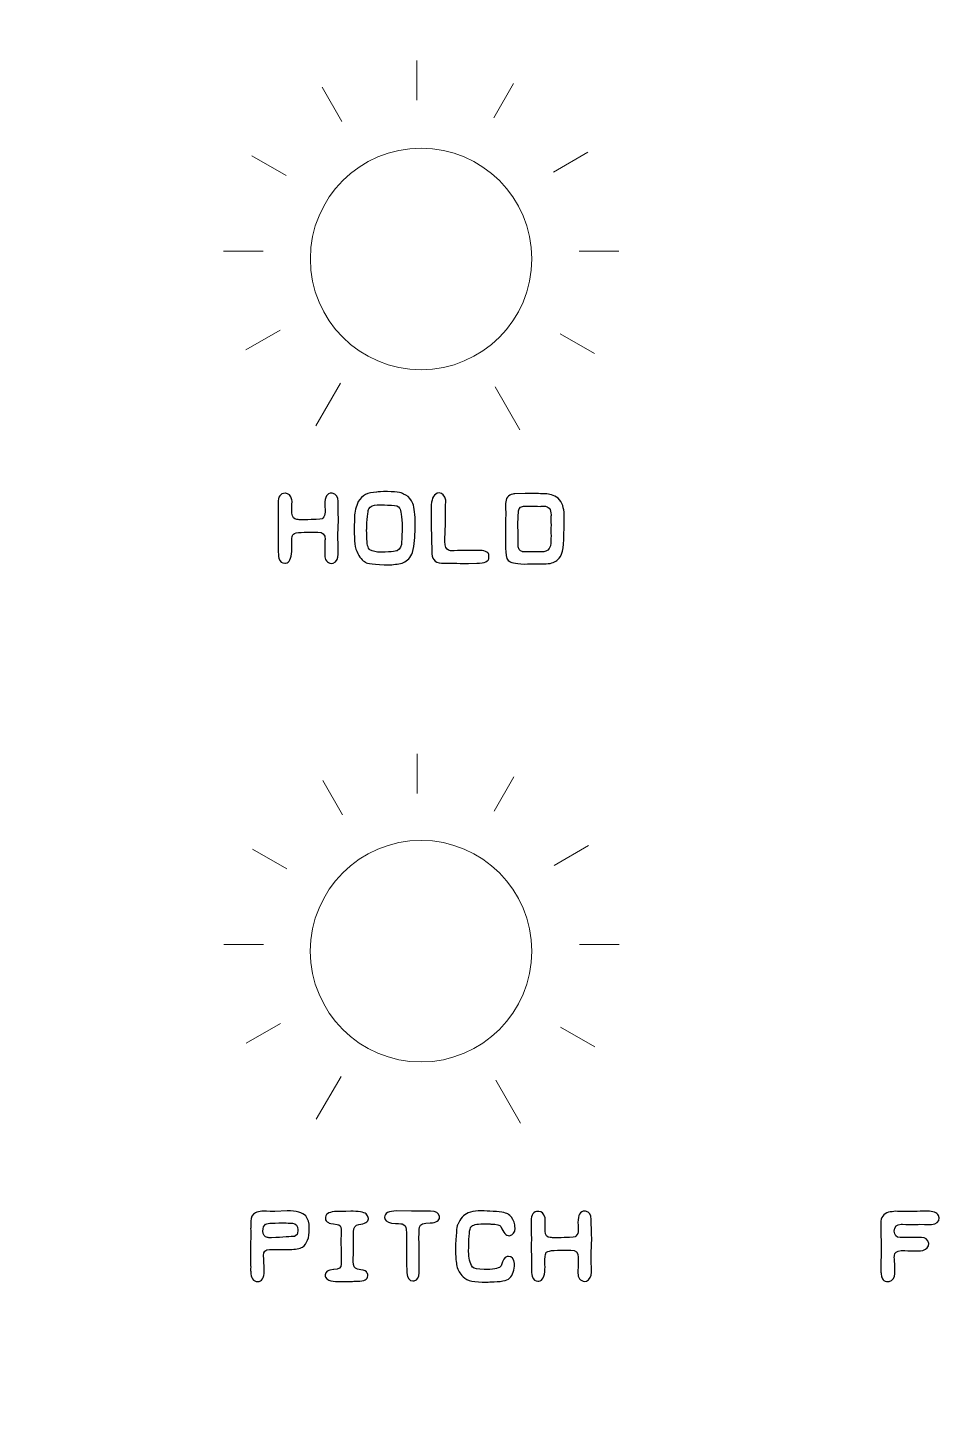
# Model space of a CAD drawing. Header units: centimetres. Extents: x -13.1 to 12.9, y -13 to 13.
# Drawn here: x -8.42 to -3.78, y -1.19 to 5.86 of the extents above; entities that cross this region are included whole.
import ezdxf

# ---------------------------------------------------------------- set-up
doc = ezdxf.new("R2010")
doc.units = ezdxf.units.CM
doc.header["$MEASUREMENT"] = 0
doc.layers.add('Layer 1', color=7, linetype='Continuous')

msp = doc.modelspace()

# ---------------------------------------------------------------- linework, layer by layer
at = {"layer": 'Layer 1', "color": 250, "lineweight": 9}
msp.add_open_spline([(-12.85, 12.98), (-12.85, 12.98), (12.75, 12.98), (12.75, 12.98), (12.75, 12.98), (12.86, 12.98), (12.95, 12.88999), (12.95, 12.78), (12.95, 12.78), (12.95, 12.78), (12.95, -12.82), (12.95, -12.82), (12.95, -12.82), (12.95, -12.93001), (12.86, -13.02), (12.75, -13.02), (12.75, -13.02), (12.75, -13.02), (-12.85, -13.02), (-12.85, -13.02), (-12.85, -13.02), (-12.96, -13.02), (-13.05, -12.93001), (-13.05, -12.82), (-13.05, -12.82), (-13.05, -12.82), (-13.05, 12.78), (-13.05, 12.78), (-13.05, 12.78), (-13.05, 12.88999), (-12.96, 12.98), (-12.85, 12.98)], degree=3, knots=[0, 0, 0, 0, 0.1111111, 0.1111111, 0.1111111, 0.1111111, 0.2222222, 0.2222222, 0.2222222, 0.2222222, 0.3333333, 0.3333333, 0.3333333, 0.3333333, 0.4444444, 0.4444444, 0.4444444, 0.4444444, 0.5555556, 0.5555556, 0.5555556, 0.5555556, 0.6666667, 0.6666667, 0.6666667, 0.6666667, 0.7777778, 0.7777778, 0.7777778, 0.7777778, 1, 1, 1, 1], dxfattribs=at)
at = {"layer": 'Layer 1', "color": 114, "lineweight": 20}
for points in [[(-6.45, 5.49956), (-6.45, 5.49956), (-6.45, 5.69966), (-6.45, 5.69966)], [(-6.06117, 5.41053), (-6.06117, 5.41053), (-5.96107, 5.58392), (-5.96107, 5.58392)], [(-6.82842, 5.39253), (-6.82842, 5.39253), (-6.92843, 5.56574), (-6.92843, 5.56574)], [(-5.75818, 5.13649), (-5.75818, 5.13649), (-5.58477, 5.23661), (-5.58477, 5.23661)], [(-7.28363, 5.21837), (-7.28363, 5.21837), (-7.11034, 5.11832), (-7.11034, 5.11832)], [(-7.42786, 4.73706), (-7.42786, 4.73706), (-7.22764, 4.73706), (-7.22764, 4.73706)], [(-5.62913, 4.73708), (-5.62913, 4.73708), (-5.42892, 4.73708), (-5.42892, 4.73708)], [(-7.31522, 4.23752), (-7.31522, 4.23752), (-7.14181, 4.33764), (-7.14181, 4.33764)], [(-5.72496, 4.31849), (-5.72496, 4.31849), (-5.55168, 4.21844), (-5.55168, 4.21844)], [(-6.96052, 3.8528), (-6.96052, 3.8528), (-6.83538, 4.06954), (-6.83538, 4.06954)], [(-5.92841, 3.83369), (-5.92841, 3.83369), (-6.05341, 4.05019), (-6.05341, 4.05019)], [(-6.44767, 1.99406), (-6.44767, 1.99406), (-6.44767, 2.19416), (-6.44767, 2.19416)], [(-6.82609, 1.88703), (-6.82609, 1.88703), (-6.9261, 2.06024), (-6.9261, 2.06024)], [(-6.05884, 1.90503), (-6.05884, 1.90503), (-5.95874, 2.07842), (-5.95874, 2.07842)], [(-7.2813, 1.71287), (-7.2813, 1.71287), (-7.10801, 1.61282), (-7.10801, 1.61282)], [(-5.75585, 1.63099), (-5.75585, 1.63099), (-5.58244, 1.73111), (-5.58244, 1.73111)], [(-7.42553, 1.23156), (-7.42553, 1.23156), (-7.22531, 1.23156), (-7.22531, 1.23156)], [(-5.6268, 1.23158), (-5.6268, 1.23158), (-5.42659, 1.23158), (-5.42659, 1.23158)], [(-7.31289, 0.73202), (-7.31289, 0.73202), (-7.13948, 0.83214), (-7.13948, 0.83214)], [(-5.72263, 0.81299), (-5.72263, 0.81299), (-5.54935, 0.71294), (-5.54935, 0.71294)], [(-6.95819, 0.3473), (-6.95819, 0.3473), (-6.83305, 0.56404), (-6.83305, 0.56404)], [(-5.92608, 0.32819), (-5.92608, 0.32819), (-6.05108, 0.54469), (-6.05108, 0.54469)]]:
    msp.add_open_spline(points, degree=3, dxfattribs=at)
at = {"layer": 'Layer 1', "color": 242, "lineweight": 9}
for points in [[(-6.98839, 4.69707), (-6.98839, 5.00635), (-6.73766, 5.25707), (-6.42839, 5.25707), (-6.42839, 5.25707), (-6.11911, 5.25707), (-5.8684, 5.00635), (-5.8684, 4.69707), (-5.8684, 4.69707), (-5.86839, 4.38779), (-6.11911, 4.13707), (-6.42838, 4.13707), (-6.42838, 4.13707), (-6.73766, 4.13707), (-6.98837, 4.38779), (-6.98837, 4.69707)], [(-6.98854, 1.19726), (-6.98854, 1.50654), (-6.73781, 1.75726), (-6.42854, 1.75726), (-6.42854, 1.75726), (-6.11926, 1.75726), (-5.86855, 1.50654), (-5.86855, 1.19726), (-5.86855, 1.19726), (-5.86854, 0.88798), (-6.11926, 0.63726), (-6.42853, 0.63726), (-6.42853, 0.63726), (-6.73781, 0.63726), (-6.98852, 0.88798), (-6.98852, 1.19726)]]:
    msp.add_open_spline(points, degree=3, knots=[0, 0, 0, 0, 0.2, 0.2, 0.2, 0.2, 0.4, 0.4, 0.4, 0.4, 0.6, 0.6, 0.6, 0.6, 1, 1, 1, 1], dxfattribs=at)
at = {"layer": 'Layer 1', "color": 177}
for points, knots in [([(-6.88046, 3.51315), (-6.88046, 3.51315), (-6.87745, 3.51315), (-6.87745, 3.51315), (-6.87745, 3.51315), (-6.85779, 3.50948), (-6.848, 3.49547), (-6.848, 3.47129), (-6.848, 3.47129), (-6.848, 3.47129), (-6.848, 3.452), (-6.848, 3.452), (-6.848, 3.452), (-6.848, 3.43855), (-6.84735, 3.41391), (-6.84603, 3.37806), (-6.84603, 3.37806), (-6.84603, 3.37806), (-6.84932, 3.30008), (-6.84932, 3.30008), (-6.84932, 3.30008), (-6.84791, 3.24298), (-6.84716, 3.21137), (-6.84716, 3.20525), (-6.84716, 3.20525), (-6.84716, 3.18305), (-6.85562, 3.16744), (-6.87246, 3.15841), (-6.87246, 3.15841), (-6.87246, 3.15841), (-6.88159, 3.15737), (-6.88159, 3.15737), (-6.88159, 3.15737), (-6.90435, 3.16123), (-6.91574, 3.17553), (-6.91574, 3.20036), (-6.91574, 3.20036), (-6.91498, 3.22059), (-6.9147, 3.23818), (-6.9147, 3.25323), (-6.9147, 3.25323), (-6.9147, 3.25323), (-6.9147, 3.2728), (-6.9147, 3.2728), (-6.9147, 3.2728), (-6.9147, 3.2728), (-6.91357, 3.27919), (-6.91357, 3.27919), (-6.91357, 3.27919), (-6.91357, 3.30356), (-6.92599, 3.31579), (-6.95073, 3.31579), (-6.95073, 3.31579), (-6.95073, 3.31579), (-7.00144, 3.31579), (-7.00144, 3.31579), (-7.00144, 3.31579), (-7.05289, 3.31579), (-7.07867, 3.31005), (-7.07867, 3.29848), (-7.07867, 3.29848), (-7.08083, 3.295), (-7.08224, 3.27863), (-7.08281, 3.24937), (-7.08281, 3.24937), (-7.08224, 3.24514), (-7.08196, 3.2394), (-7.08196, 3.23206), (-7.08196, 3.23206), (-7.08196, 3.19293), (-7.09005, 3.16904), (-7.10623, 3.16038), (-7.10623, 3.16038), (-7.11188, 3.15907), (-7.11564, 3.15841), (-7.11752, 3.15841), (-7.11752, 3.15841), (-7.13201, 3.15841), (-7.14207, 3.16697), (-7.14781, 3.18409), (-7.14781, 3.18409), (-7.14988, 3.19359), (-7.15082, 3.20921), (-7.15082, 3.23094), (-7.15082, 3.23094), (-7.15082, 3.23094), (-7.15082, 3.2442), (-7.15082, 3.2442), (-7.15082, 3.2442), (-7.15082, 3.27816), (-7.1512, 3.31221), (-7.15195, 3.34636), (-7.15195, 3.34636), (-7.1512, 3.36094), (-7.15082, 3.3695), (-7.15082, 3.37204), (-7.15082, 3.37204), (-7.15157, 3.39613), (-7.15195, 3.42237), (-7.15195, 3.45088), (-7.15195, 3.45088), (-7.15195, 3.45088), (-7.15195, 3.46188), (-7.15195, 3.46188), (-7.15195, 3.46188), (-7.15195, 3.49528), (-7.1401, 3.51202), (-7.11639, 3.51202), (-7.11639, 3.51202), (-7.11639, 3.51202), (-7.11338, 3.51202), (-7.11338, 3.51202), (-7.11338, 3.51202), (-7.09871, 3.51202), (-7.08817, 3.50111), (-7.08196, 3.47929), (-7.08196, 3.47929), (-7.08196, 3.47929), (-7.08083, 3.47204), (-7.08083, 3.47204), (-7.08083, 3.47204), (-7.08158, 3.44674), (-7.08196, 3.4267), (-7.08196, 3.41202), (-7.08196, 3.41202), (-7.0797, 3.39086), (-7.07124, 3.38032), (-7.05628, 3.38032), (-7.05628, 3.38032), (-7.05506, 3.37957), (-7.05402, 3.37919), (-7.05327, 3.37919), (-7.05327, 3.37919), (-7.04922, 3.37919), (-7.04113, 3.37863), (-7.029, 3.37759), (-7.029, 3.37759), (-7.02279, 3.37759), (-7.00793, 3.37806), (-6.98441, 3.37919), (-6.98441, 3.37919), (-6.94527, 3.37976), (-6.92571, 3.38211), (-6.92571, 3.38634), (-6.92571, 3.38634), (-6.91762, 3.39424), (-6.91357, 3.4045), (-6.91357, 3.41692), (-6.91357, 3.41692), (-6.91357, 3.42482), (-6.91432, 3.43752), (-6.91574, 3.45501), (-6.91574, 3.45501), (-6.91574, 3.49377), (-6.90398, 3.51315), (-6.88046, 3.51315)], [0, 0, 0, 0, 0.025, 0.025, 0.025, 0.025, 0.05, 0.05, 0.05, 0.05, 0.075, 0.075, 0.075, 0.075, 0.1, 0.1, 0.1, 0.1, 0.125, 0.125, 0.125, 0.125, 0.15, 0.15, 0.15, 0.15, 0.175, 0.175, 0.175, 0.175, 0.2, 0.2, 0.2, 0.2, 0.225, 0.225, 0.225, 0.225, 0.25, 0.25, 0.25, 0.25, 0.275, 0.275, 0.275, 0.275, 0.3, 0.3, 0.3, 0.3, 0.325, 0.325, 0.325, 0.325, 0.35, 0.35, 0.35, 0.35, 0.375, 0.375, 0.375, 0.375, 0.4, 0.4, 0.4, 0.4, 0.425, 0.425, 0.425, 0.425, 0.45, 0.45, 0.45, 0.45, 0.475, 0.475, 0.475, 0.475, 0.5, 0.5, 0.5, 0.5, 0.525, 0.525, 0.525, 0.525, 0.55, 0.55, 0.55, 0.55, 0.575, 0.575, 0.575, 0.575, 0.6, 0.6, 0.6, 0.6, 0.625, 0.625, 0.625, 0.625, 0.65, 0.65, 0.65, 0.65, 0.675, 0.675, 0.675, 0.675, 0.7, 0.7, 0.7, 0.7, 0.725, 0.725, 0.725, 0.725, 0.75, 0.75, 0.75, 0.75, 0.775, 0.775, 0.775, 0.775, 0.8, 0.8, 0.8, 0.8, 0.825, 0.825, 0.825, 0.825, 0.85, 0.85, 0.85, 0.85, 0.875, 0.875, 0.875, 0.875, 0.9, 0.9, 0.9, 0.9, 0.925, 0.925, 0.925, 0.925, 0.95, 0.95, 0.95, 0.95, 1, 1, 1, 1]), ([(-6.61763, 3.52086), (-6.56081, 3.52086), (-6.52722, 3.51673), (-6.51669, 3.50845), (-6.51669, 3.50845), (-6.50004, 3.50243), (-6.48658, 3.49104), (-6.47652, 3.4743), (-6.47652, 3.4743), (-6.46692, 3.45868), (-6.46109, 3.43074), (-6.45883, 3.39048), (-6.45883, 3.39048), (-6.45883, 3.39048), (-6.45883, 3.33479), (-6.45883, 3.33479), (-6.45883, 3.33479), (-6.45883, 3.29368), (-6.46297, 3.25295), (-6.47125, 3.21278), (-6.47125, 3.21278), (-6.48207, 3.18795), (-6.4975, 3.17082), (-6.51753, 3.16151), (-6.51753, 3.16151), (-6.53559, 3.15596), (-6.55892, 3.1522), (-6.58752, 3.15022), (-6.58752, 3.15022), (-6.66513, 3.1522), (-6.70558, 3.15671), (-6.70906, 3.16367), (-6.70906, 3.16367), (-6.72506, 3.17026), (-6.73992, 3.1887), (-6.75346, 3.2188), (-6.75346, 3.2188), (-6.7608, 3.23366), (-6.76475, 3.25116), (-6.76532, 3.2712), (-6.76532, 3.2712), (-6.76532, 3.2712), (-6.76729, 3.32708), (-6.76729, 3.32708), (-6.76729, 3.32708), (-6.76729, 3.32708), (-6.7656, 3.3933), (-6.7656, 3.3933), (-6.7656, 3.3933), (-6.76447, 3.4188), (-6.75798, 3.44448), (-6.74603, 3.47044), (-6.74603, 3.47044), (-6.7275, 3.50186), (-6.69693, 3.51757), (-6.6545, 3.51757), (-6.6545, 3.51757), (-6.6545, 3.5188), (-6.64218, 3.51992), (-6.61763, 3.52086)], [0, 0, 0, 0, 0.0625, 0.0625, 0.0625, 0.0625, 0.125, 0.125, 0.125, 0.125, 0.1875, 0.1875, 0.1875, 0.1875, 0.25, 0.25, 0.25, 0.25, 0.3125, 0.3125, 0.3125, 0.3125, 0.375, 0.375, 0.375, 0.375, 0.4375, 0.4375, 0.4375, 0.4375, 0.5, 0.5, 0.5, 0.5, 0.5625, 0.5625, 0.5625, 0.5625, 0.625, 0.625, 0.625, 0.625, 0.6875, 0.6875, 0.6875, 0.6875, 0.75, 0.75, 0.75, 0.75, 0.8125, 0.8125, 0.8125, 0.8125, 0.875, 0.875, 0.875, 0.875, 1, 1, 1, 1]), ([(-6.33673, 3.51428), (-6.32036, 3.51428), (-6.30944, 3.50177), (-6.30399, 3.47675), (-6.30399, 3.47675), (-6.30399, 3.47675), (-6.30399, 3.46687), (-6.30399, 3.46687), (-6.30399, 3.46687), (-6.30465, 3.4299), (-6.30502, 3.39876), (-6.30502, 3.37345), (-6.30502, 3.37345), (-6.30502, 3.37345), (-6.30502, 3.35906), (-6.30502, 3.35906), (-6.30502, 3.35906), (-6.30502, 3.35906), (-6.30756, 3.27694), (-6.30756, 3.27694), (-6.30756, 3.27694), (-6.30756, 3.27694), (-6.30756, 3.26894), (-6.30756, 3.26894), (-6.30756, 3.26894), (-6.30643, 3.24326), (-6.3007, 3.22868), (-6.29044, 3.2251), (-6.29044, 3.2251), (-6.28715, 3.22313), (-6.28329, 3.22191), (-6.27887, 3.22153), (-6.27887, 3.22153), (-6.25319, 3.22228), (-6.23287, 3.22266), (-6.21801, 3.22266), (-6.21801, 3.22266), (-6.21801, 3.22266), (-6.17059, 3.22266), (-6.17059, 3.22266), (-6.17059, 3.22266), (-6.16119, 3.22322), (-6.15253, 3.2235), (-6.14463, 3.2235), (-6.14463, 3.2235), (-6.10757, 3.2235), (-6.08791, 3.21635), (-6.08565, 3.20196), (-6.08565, 3.20196), (-6.08565, 3.20196), (-6.08537, 3.18653), (-6.08537, 3.18653), (-6.08537, 3.18653), (-6.08537, 3.16838), (-6.10587, 3.15925), (-6.14689, 3.15925), (-6.14689, 3.15925), (-6.14689, 3.15925), (-6.18847, 3.15737), (-6.18847, 3.15737), (-6.18847, 3.15737), (-6.22215, 3.15812), (-6.26758, 3.1585), (-6.32487, 3.15869), (-6.32487, 3.15869), (-6.34312, 3.16001), (-6.3561, 3.16612), (-6.36401, 3.17694), (-6.36401, 3.17694), (-6.37106, 3.18503), (-6.37454, 3.19933), (-6.37454, 3.21993), (-6.37454, 3.21993), (-6.37454, 3.21993), (-6.37586, 3.28249), (-6.37586, 3.28249), (-6.37586, 3.28249), (-6.37586, 3.29791), (-6.37614, 3.31099), (-6.37671, 3.32162), (-6.37671, 3.32162), (-6.37708, 3.38719), (-6.37727, 3.42501), (-6.37727, 3.43517), (-6.37727, 3.43517), (-6.37727, 3.43517), (-6.37727, 3.44015), (-6.37727, 3.44015), (-6.37727, 3.44015), (-6.37727, 3.47994), (-6.36739, 3.50403), (-6.34754, 3.5123), (-6.34754, 3.5123), (-6.34736, 3.5123), (-6.34378, 3.51296), (-6.33673, 3.51428)], [0, 0, 0, 0, 0.04, 0.04, 0.04, 0.04, 0.08, 0.08, 0.08, 0.08, 0.12, 0.12, 0.12, 0.12, 0.16, 0.16, 0.16, 0.16, 0.2, 0.2, 0.2, 0.2, 0.24, 0.24, 0.24, 0.24, 0.28, 0.28, 0.28, 0.28, 0.32, 0.32, 0.32, 0.32, 0.36, 0.36, 0.36, 0.36, 0.4, 0.4, 0.4, 0.4, 0.44, 0.44, 0.44, 0.44, 0.48, 0.48, 0.48, 0.48, 0.52, 0.52, 0.52, 0.52, 0.56, 0.56, 0.56, 0.56, 0.6, 0.6, 0.6, 0.6, 0.64, 0.64, 0.64, 0.64, 0.68, 0.68, 0.68, 0.68, 0.72, 0.72, 0.72, 0.72, 0.76, 0.76, 0.76, 0.76, 0.8, 0.8, 0.8, 0.8, 0.84, 0.84, 0.84, 0.84, 0.88, 0.88, 0.88, 0.88, 0.92, 0.92, 0.92, 0.92, 1, 1, 1, 1]), ([(-5.80127, 3.50929), (-5.77945, 3.50929), (-5.75725, 3.50224), (-5.73486, 3.48803), (-5.73486, 3.48803), (-5.71482, 3.46527), (-5.70485, 3.43714), (-5.70485, 3.40375), (-5.70485, 3.40375), (-5.70485, 3.40375), (-5.70485, 3.40262), (-5.70485, 3.40262), (-5.70485, 3.40262), (-5.70485, 3.39312), (-5.70504, 3.3727), (-5.70541, 3.34147), (-5.70541, 3.34147), (-5.70541, 3.33376), (-5.7056, 3.32068), (-5.70598, 3.30234), (-5.70598, 3.30234), (-5.70598, 3.23357), (-5.71633, 3.19171), (-5.73712, 3.17666), (-5.73712, 3.17666), (-5.74793, 3.16471), (-5.76741, 3.15765), (-5.79553, 3.1554), (-5.79553, 3.1554), (-5.79553, 3.1554), (-5.81952, 3.1554), (-5.81952, 3.1554), (-5.81952, 3.1554), (-5.83194, 3.1554), (-5.8611, 3.15511), (-5.90682, 3.15455), (-5.90682, 3.15455), (-5.95499, 3.15812), (-5.97907, 3.16217), (-5.97907, 3.16669), (-5.97907, 3.16669), (-5.99318, 3.17186), (-6.00023, 3.18823), (-6.00023, 3.21579), (-6.00023, 3.21579), (-6.00155, 3.23874), (-6.00221, 3.25784), (-6.00221, 3.27308), (-6.00221, 3.27308), (-6.00221, 3.27308), (-6.00221, 3.28221), (-6.00221, 3.28221), (-6.00221, 3.28221), (-6.00221, 3.3013), (-6.00183, 3.32143), (-6.00108, 3.3426), (-6.00108, 3.3426), (-6.00183, 3.35031), (-6.00221, 3.35765), (-6.00221, 3.36461), (-6.00221, 3.36461), (-6.00221, 3.3664), (-6.00155, 3.37844), (-6.00023, 3.40074), (-6.00023, 3.40074), (-6.0008, 3.42275), (-6.00108, 3.4425), (-6.00108, 3.46), (-6.00108, 3.46), (-6.00108, 3.48662), (-5.98866, 3.50271), (-5.96392, 3.50817), (-5.96392, 3.50817), (-5.96148, 3.50892), (-5.95856, 3.50929), (-5.95508, 3.50929), (-5.95508, 3.50929), (-5.95508, 3.50929), (-5.90165, 3.51089), (-5.90165, 3.51089), (-5.90165, 3.51089), (-5.89572, 3.51127), (-5.8881, 3.51146), (-5.87869, 3.51146), (-5.87869, 3.51146), (-5.85979, 3.51146), (-5.83401, 3.5108), (-5.80127, 3.50929)], [0, 0, 0, 0, 0.0434783, 0.0434783, 0.0434783, 0.0434783, 0.0869565, 0.0869565, 0.0869565, 0.0869565, 0.1304348, 0.1304348, 0.1304348, 0.1304348, 0.173913, 0.173913, 0.173913, 0.173913, 0.2173913, 0.2173913, 0.2173913, 0.2173913, 0.2608696, 0.2608696, 0.2608696, 0.2608696, 0.3043478, 0.3043478, 0.3043478, 0.3043478, 0.3478261, 0.3478261, 0.3478261, 0.3478261, 0.3913043, 0.3913043, 0.3913043, 0.3913043, 0.4347826, 0.4347826, 0.4347826, 0.4347826, 0.4782609, 0.4782609, 0.4782609, 0.4782609, 0.5217391, 0.5217391, 0.5217391, 0.5217391, 0.5652174, 0.5652174, 0.5652174, 0.5652174, 0.6086957, 0.6086957, 0.6086957, 0.6086957, 0.6521739, 0.6521739, 0.6521739, 0.6521739, 0.6956522, 0.6956522, 0.6956522, 0.6956522, 0.7391304, 0.7391304, 0.7391304, 0.7391304, 0.7826087, 0.7826087, 0.7826087, 0.7826087, 0.826087, 0.826087, 0.826087, 0.826087, 0.8695652, 0.8695652, 0.8695652, 0.8695652, 0.9130435, 0.9130435, 0.9130435, 0.9130435, 1, 1, 1, 1]), ([(-6.70276, 3.29265), (-6.70276, 3.25615), (-6.69749, 3.23423), (-6.68705, 3.22708), (-6.68705, 3.22708), (-6.67219, 3.21824), (-6.6545, 3.21381), (-6.63418, 3.21381), (-6.63418, 3.21381), (-6.63418, 3.21381), (-6.62807, 3.21381), (-6.62807, 3.21381), (-6.62807, 3.21381), (-6.57482, 3.21664), (-6.54811, 3.21965), (-6.54811, 3.22294), (-6.54811, 3.22294), (-6.534, 3.22915), (-6.52694, 3.24495), (-6.52694, 3.27035), (-6.52694, 3.27035), (-6.52544, 3.28813), (-6.5244, 3.31795), (-6.52393, 3.35963), (-6.52393, 3.35963), (-6.52816, 3.4109), (-6.53258, 3.43658), (-6.53738, 3.43658), (-6.53738, 3.43658), (-6.54274, 3.44683), (-6.55648, 3.452), (-6.57877, 3.452), (-6.57877, 3.452), (-6.60558, 3.45342), (-6.62506, 3.45417), (-6.63719, 3.45417), (-6.63719, 3.45417), (-6.63719, 3.45417), (-6.65008, 3.45417), (-6.65008, 3.45417), (-6.65008, 3.45417), (-6.67068, 3.45417), (-6.6847, 3.4473), (-6.69204, 3.43347), (-6.69204, 3.43347), (-6.69646, 3.42999), (-6.70022, 3.39979), (-6.70332, 3.34279), (-6.70332, 3.34279), (-6.70351, 3.33583), (-6.70361, 3.32886), (-6.70361, 3.3219), (-6.70361, 3.3219), (-6.70361, 3.31212), (-6.70332, 3.30243), (-6.70276, 3.29265)], [0, 0, 0, 0, 0.0666667, 0.0666667, 0.0666667, 0.0666667, 0.1333333, 0.1333333, 0.1333333, 0.1333333, 0.2, 0.2, 0.2, 0.2, 0.2666667, 0.2666667, 0.2666667, 0.2666667, 0.3333333, 0.3333333, 0.3333333, 0.3333333, 0.4, 0.4, 0.4, 0.4, 0.4666667, 0.4666667, 0.4666667, 0.4666667, 0.5333333, 0.5333333, 0.5333333, 0.5333333, 0.6, 0.6, 0.6, 0.6, 0.6666667, 0.6666667, 0.6666667, 0.6666667, 0.7333333, 0.7333333, 0.7333333, 0.7333333, 0.8, 0.8, 0.8, 0.8, 0.8666667, 0.8666667, 0.8666667, 0.8666667, 1, 1, 1, 1]), ([(-5.93881, 3.35746), (-5.93824, 3.33376), (-5.93796, 3.31193), (-5.93796, 3.29208), (-5.93796, 3.29208), (-5.93796, 3.29208), (-5.93796, 3.26019), (-5.93796, 3.26019), (-5.93796, 3.26019), (-5.93796, 3.23206), (-5.9309, 3.21795), (-5.91679, 3.21795), (-5.91679, 3.21795), (-5.91679, 3.21654), (-5.91115, 3.21579), (-5.89995, 3.21579), (-5.89995, 3.21579), (-5.8897, 3.21579), (-5.88058, 3.21617), (-5.87267, 3.21692), (-5.87267, 3.21692), (-5.86223, 3.21617), (-5.85602, 3.21579), (-5.85424, 3.21579), (-5.85424, 3.21579), (-5.83345, 3.21654), (-5.81821, 3.21692), (-5.80842, 3.21692), (-5.80842, 3.21692), (-5.79243, 3.21692), (-5.78105, 3.22689), (-5.77427, 3.24693), (-5.77427, 3.24693), (-5.7723, 3.26602), (-5.77126, 3.28211), (-5.77126, 3.29519), (-5.77126, 3.29519), (-5.77126, 3.30252), (-5.77164, 3.31184), (-5.77239, 3.32322), (-5.77239, 3.32322), (-5.77164, 3.33743), (-5.77126, 3.34711), (-5.77126, 3.35248), (-5.77126, 3.35248), (-5.77202, 3.37007), (-5.77239, 3.38051), (-5.77239, 3.38361), (-5.77239, 3.38361), (-5.77164, 3.39265), (-5.77126, 3.39932), (-5.77126, 3.40375), (-5.77126, 3.40375), (-5.77126, 3.43253), (-5.78331, 3.44702), (-5.80739, 3.44702), (-5.80739, 3.44702), (-5.81162, 3.44702), (-5.81811, 3.44664), (-5.82695, 3.44589), (-5.82695, 3.44589), (-5.84379, 3.44721), (-5.86101, 3.44787), (-5.87851, 3.44787), (-5.87851, 3.44787), (-5.87851, 3.44787), (-5.89196, 3.44787), (-5.89196, 3.44787), (-5.89196, 3.44787), (-5.92121, 3.44787), (-5.9358, 3.43987), (-5.9358, 3.42388), (-5.9358, 3.42388), (-5.9358, 3.42388), (-5.93881, 3.35746), (-5.93881, 3.35746)], [0, 0, 0, 0, 0.05, 0.05, 0.05, 0.05, 0.1, 0.1, 0.1, 0.1, 0.15, 0.15, 0.15, 0.15, 0.2, 0.2, 0.2, 0.2, 0.25, 0.25, 0.25, 0.25, 0.3, 0.3, 0.3, 0.3, 0.35, 0.35, 0.35, 0.35, 0.4, 0.4, 0.4, 0.4, 0.45, 0.45, 0.45, 0.45, 0.5, 0.5, 0.5, 0.5, 0.55, 0.55, 0.55, 0.55, 0.6, 0.6, 0.6, 0.6, 0.65, 0.65, 0.65, 0.65, 0.7, 0.7, 0.7, 0.7, 0.75, 0.75, 0.75, 0.75, 0.8, 0.8, 0.8, 0.8, 0.85, 0.85, 0.85, 0.85, 0.9, 0.9, 0.9, 0.9, 1, 1, 1, 1]), ([(-7.10531, -0.11583), (-7.05865, -0.11583), (-7.02751, -0.1243), (-7.0119, -0.14123), (-7.0119, -0.14123), (-6.99976, -0.15835), (-6.99374, -0.17688), (-6.99374, -0.19692), (-6.99374, -0.19692), (-6.99374, -0.19692), (-6.99374, -0.20821), (-6.99374, -0.20821), (-6.99374, -0.20821), (-6.99374, -0.25242), (-7.00522, -0.28253), (-7.02817, -0.29833), (-7.02817, -0.29833), (-7.04228, -0.30642), (-7.06363, -0.31046), (-7.09214, -0.31046), (-7.09214, -0.31046), (-7.09835, -0.31046), (-7.10954, -0.31075), (-7.12572, -0.31122), (-7.12572, -0.31122), (-7.14247, -0.31141), (-7.15902, -0.3115), (-7.17539, -0.3115), (-7.17539, -0.3115), (-7.17539, -0.3115), (-7.19468, -0.3115), (-7.19468, -0.3115), (-7.19468, -0.3115), (-7.21556, -0.3115), (-7.2261, -0.32138), (-7.2261, -0.34104), (-7.2261, -0.34104), (-7.22327, -0.36822), (-7.22196, -0.38977), (-7.22196, -0.40576), (-7.22196, -0.40576), (-7.22196, -0.40576), (-7.22196, -0.41902), (-7.22196, -0.41902), (-7.22196, -0.41902), (-7.22196, -0.45486), (-7.23306, -0.47274), (-7.25526, -0.47274), (-7.25526, -0.47274), (-7.27699, -0.47274), (-7.28856, -0.45581), (-7.28997, -0.42175), (-7.28997, -0.42175), (-7.29035, -0.41846), (-7.29054, -0.41517), (-7.29054, -0.41187), (-7.29054, -0.41187), (-7.29054, -0.40802), (-7.29025, -0.40435), (-7.28969, -0.40087), (-7.28969, -0.40087), (-7.29082, -0.38977), (-7.29138, -0.37895), (-7.29138, -0.36832), (-7.29138, -0.36832), (-7.29138, -0.36277), (-7.29119, -0.34997), (-7.29082, -0.32975), (-7.29082, -0.32975), (-7.29082, -0.32806), (-7.29101, -0.3162), (-7.29138, -0.29419), (-7.29138, -0.29419), (-7.29025, -0.26108), (-7.28969, -0.24217), (-7.28969, -0.23737), (-7.28969, -0.23737), (-7.29007, -0.22345), (-7.29025, -0.21329), (-7.29025, -0.20708), (-7.29025, -0.20708), (-7.29025, -0.20285), (-7.29007, -0.18968), (-7.28969, -0.16738), (-7.28969, -0.16738), (-7.28969, -0.14772), (-7.2816, -0.13399), (-7.26551, -0.12608), (-7.26551, -0.12608), (-7.25629, -0.1211), (-7.24548, -0.11837), (-7.23296, -0.11781), (-7.23296, -0.11781), (-7.20004, -0.11799), (-7.17821, -0.11809), (-7.1674, -0.11809), (-7.1674, -0.11809), (-7.1674, -0.11809), (-7.10531, -0.11583), (-7.10531, -0.11583)], [0, 0, 0, 0, 0.0384615, 0.0384615, 0.0384615, 0.0384615, 0.0769231, 0.0769231, 0.0769231, 0.0769231, 0.1153846, 0.1153846, 0.1153846, 0.1153846, 0.1538462, 0.1538462, 0.1538462, 0.1538462, 0.1923077, 0.1923077, 0.1923077, 0.1923077, 0.2307692, 0.2307692, 0.2307692, 0.2307692, 0.2692308, 0.2692308, 0.2692308, 0.2692308, 0.3076923, 0.3076923, 0.3076923, 0.3076923, 0.3461538, 0.3461538, 0.3461538, 0.3461538, 0.3846154, 0.3846154, 0.3846154, 0.3846154, 0.4230769, 0.4230769, 0.4230769, 0.4230769, 0.4615385, 0.4615385, 0.4615385, 0.4615385, 0.5, 0.5, 0.5, 0.5, 0.5384615, 0.5384615, 0.5384615, 0.5384615, 0.5769231, 0.5769231, 0.5769231, 0.5769231, 0.6153846, 0.6153846, 0.6153846, 0.6153846, 0.6538462, 0.6538462, 0.6538462, 0.6538462, 0.6923077, 0.6923077, 0.6923077, 0.6923077, 0.7307692, 0.7307692, 0.7307692, 0.7307692, 0.7692308, 0.7692308, 0.7692308, 0.7692308, 0.8076923, 0.8076923, 0.8076923, 0.8076923, 0.8461538, 0.8461538, 0.8461538, 0.8461538, 0.8846154, 0.8846154, 0.8846154, 0.8846154, 0.9230769, 0.9230769, 0.9230769, 0.9230769, 1, 1, 1, 1]), ([(-6.78377, -0.11724), (-6.78377, -0.11724), (-6.77164, -0.11752), (-6.77164, -0.11752), (-6.77164, -0.11752), (-6.73363, -0.11828), (-6.71068, -0.1242), (-6.70296, -0.1354), (-6.70296, -0.1354), (-6.6977, -0.14151), (-6.69497, -0.14781), (-6.69497, -0.15449), (-6.69497, -0.15449), (-6.69497, -0.15449), (-6.69497, -0.15525), (-6.69497, -0.15525), (-6.69497, -0.15525), (-6.69534, -0.17199), (-6.71153, -0.18159), (-6.74351, -0.18394), (-6.74351, -0.18394), (-6.76082, -0.18704), (-6.76966, -0.19946), (-6.77023, -0.2211), (-6.77023, -0.2211), (-6.77023, -0.2211), (-6.77051, -0.24762), (-6.77051, -0.24762), (-6.77051, -0.24762), (-6.77051, -0.24762), (-6.77051, -0.26277), (-6.77051, -0.26277), (-6.77051, -0.26277), (-6.77051, -0.27876), (-6.77013, -0.29711), (-6.76938, -0.3179), (-6.76938, -0.3179), (-6.77088, -0.34706), (-6.77173, -0.36465), (-6.77192, -0.37048), (-6.77192, -0.37048), (-6.77192, -0.37048), (-6.77192, -0.37218), (-6.77192, -0.37218), (-6.77192, -0.37218), (-6.77192, -0.39362), (-6.76468, -0.40642), (-6.75009, -0.41046), (-6.75009, -0.41046), (-6.72573, -0.41357), (-6.71068, -0.4178), (-6.70522, -0.42316), (-6.70522, -0.42316), (-6.70024, -0.42994), (-6.69779, -0.43577), (-6.69779, -0.44047), (-6.69779, -0.44047), (-6.69779, -0.44047), (-6.69779, -0.44461), (-6.69779, -0.44461), (-6.69779, -0.44461), (-6.69798, -0.46248), (-6.71557, -0.47142), (-6.75066, -0.47142), (-6.75066, -0.47142), (-6.75066, -0.47142), (-6.75452, -0.47142), (-6.75452, -0.47142), (-6.75452, -0.47142), (-6.76223, -0.4718), (-6.7723, -0.47199), (-6.78462, -0.47199), (-6.78462, -0.47199), (-6.79892, -0.47227), (-6.81265, -0.47246), (-6.82592, -0.47246), (-6.82592, -0.47246), (-6.84247, -0.47246), (-6.85818, -0.47217), (-6.87305, -0.4717), (-6.87305, -0.4717), (-6.88979, -0.47133), (-6.90268, -0.46418), (-6.9119, -0.45044), (-6.9119, -0.45044), (-6.91321, -0.44772), (-6.91387, -0.44395), (-6.91387, -0.43915), (-6.91387, -0.43915), (-6.91387, -0.43915), (-6.91359, -0.43831), (-6.91359, -0.43831), (-6.91359, -0.43831), (-6.9134, -0.42307), (-6.8992, -0.41441), (-6.87107, -0.41244), (-6.87107, -0.41244), (-6.87107, -0.41244), (-6.86919, -0.41244), (-6.86919, -0.41244), (-6.86919, -0.41244), (-6.84492, -0.41244), (-6.8326, -0.40313), (-6.83222, -0.38459), (-6.83222, -0.38459), (-6.83222, -0.38459), (-6.83222, -0.37218), (-6.83222, -0.37218), (-6.83222, -0.37218), (-6.83222, -0.35449), (-6.83269, -0.32617), (-6.83363, -0.28704), (-6.83363, -0.28704), (-6.83363, -0.28704), (-6.83222, -0.20924), (-6.83222, -0.20924), (-6.83222, -0.20924), (-6.83354, -0.19278), (-6.84012, -0.18441), (-6.85207, -0.18422), (-6.85207, -0.18422), (-6.88189, -0.1813), (-6.89675, -0.17801), (-6.89675, -0.17453), (-6.89675, -0.17453), (-6.90719, -0.16983), (-6.91246, -0.16296), (-6.91246, -0.15421), (-6.91246, -0.15421), (-6.91246, -0.15421), (-6.91246, -0.14669), (-6.91246, -0.14669), (-6.91246, -0.14669), (-6.90785, -0.12834), (-6.88866, -0.11922), (-6.85489, -0.11922), (-6.85489, -0.11922), (-6.85489, -0.11922), (-6.85103, -0.11922), (-6.85103, -0.11922), (-6.85103, -0.11922), (-6.84398, -0.11922), (-6.82159, -0.11856), (-6.78377, -0.11724)], [0, 0, 0, 0, 0.027027, 0.027027, 0.027027, 0.027027, 0.0540541, 0.0540541, 0.0540541, 0.0540541, 0.0810811, 0.0810811, 0.0810811, 0.0810811, 0.1081081, 0.1081081, 0.1081081, 0.1081081, 0.1351351, 0.1351351, 0.1351351, 0.1351351, 0.1621622, 0.1621622, 0.1621622, 0.1621622, 0.1891892, 0.1891892, 0.1891892, 0.1891892, 0.2162162, 0.2162162, 0.2162162, 0.2162162, 0.2432432, 0.2432432, 0.2432432, 0.2432432, 0.2702703, 0.2702703, 0.2702703, 0.2702703, 0.2972973, 0.2972973, 0.2972973, 0.2972973, 0.3243243, 0.3243243, 0.3243243, 0.3243243, 0.3513514, 0.3513514, 0.3513514, 0.3513514, 0.3783784, 0.3783784, 0.3783784, 0.3783784, 0.4054054, 0.4054054, 0.4054054, 0.4054054, 0.4324324, 0.4324324, 0.4324324, 0.4324324, 0.4594595, 0.4594595, 0.4594595, 0.4594595, 0.4864865, 0.4864865, 0.4864865, 0.4864865, 0.5135135, 0.5135135, 0.5135135, 0.5135135, 0.5405405, 0.5405405, 0.5405405, 0.5405405, 0.5675676, 0.5675676, 0.5675676, 0.5675676, 0.5945946, 0.5945946, 0.5945946, 0.5945946, 0.6216216, 0.6216216, 0.6216216, 0.6216216, 0.6486486, 0.6486486, 0.6486486, 0.6486486, 0.6756757, 0.6756757, 0.6756757, 0.6756757, 0.7027027, 0.7027027, 0.7027027, 0.7027027, 0.7297297, 0.7297297, 0.7297297, 0.7297297, 0.7567568, 0.7567568, 0.7567568, 0.7567568, 0.7837838, 0.7837838, 0.7837838, 0.7837838, 0.8108108, 0.8108108, 0.8108108, 0.8108108, 0.8378378, 0.8378378, 0.8378378, 0.8378378, 0.8648649, 0.8648649, 0.8648649, 0.8648649, 0.8918919, 0.8918919, 0.8918919, 0.8918919, 0.9189189, 0.9189189, 0.9189189, 0.9189189, 0.9459459, 0.9459459, 0.9459459, 0.9459459, 1, 1, 1, 1]), ([(-6.55113, -0.11611), (-6.55113, -0.11611), (-6.47728, -0.11668), (-6.47728, -0.11668), (-6.47728, -0.11668), (-6.43862, -0.11705), (-6.41698, -0.11724), (-6.41219, -0.11724), (-6.41219, -0.11724), (-6.41219, -0.11724), (-6.38077, -0.11724), (-6.38077, -0.11724), (-6.38077, -0.11724), (-6.35414, -0.11724), (-6.339, -0.12599), (-6.33533, -0.14339), (-6.33533, -0.14339), (-6.33533, -0.14339), (-6.33533, -0.14838), (-6.33533, -0.14838), (-6.33533, -0.14838), (-6.33533, -0.16531), (-6.35085, -0.17472), (-6.38189, -0.17679), (-6.38189, -0.17679), (-6.41698, -0.17679), (-6.43448, -0.1829), (-6.43448, -0.19523), (-6.43448, -0.19523), (-6.43693, -0.19523), (-6.43862, -0.21461), (-6.43975, -0.25336), (-6.43975, -0.25336), (-6.439, -0.25967), (-6.43834, -0.27754), (-6.43758, -0.30717), (-6.43758, -0.30717), (-6.43834, -0.33436), (-6.43862, -0.35534), (-6.43862, -0.3702), (-6.43862, -0.3702), (-6.43862, -0.37443), (-6.43834, -0.37951), (-6.43758, -0.38544), (-6.43758, -0.38544), (-6.43834, -0.39108), (-6.43862, -0.39861), (-6.43862, -0.40802), (-6.43862, -0.40802), (-6.43862, -0.40802), (-6.43862, -0.42918), (-6.43862, -0.42918), (-6.43862, -0.42918), (-6.43862, -0.4511), (-6.44671, -0.46465), (-6.46289, -0.47001), (-6.46289, -0.47001), (-6.46289, -0.47001), (-6.47089, -0.47001), (-6.47089, -0.47001), (-6.47089, -0.47001), (-6.48744, -0.47001), (-6.49723, -0.45637), (-6.50042, -0.42918), (-6.50042, -0.42918), (-6.50042, -0.41432), (-6.50108, -0.4004), (-6.50231, -0.38732), (-6.50231, -0.38732), (-6.50174, -0.37001), (-6.50146, -0.35515), (-6.50146, -0.34264), (-6.50146, -0.34264), (-6.50146, -0.34264), (-6.50146, -0.31018), (-6.50146, -0.31018), (-6.50146, -0.31018), (-6.50146, -0.29711), (-6.50212, -0.26324), (-6.50343, -0.20849), (-6.50343, -0.20849), (-6.50343, -0.19523), (-6.51021, -0.18629), (-6.52385, -0.18168), (-6.52385, -0.18168), (-6.52987, -0.18065), (-6.54802, -0.17933), (-6.57841, -0.17792), (-6.57841, -0.17792), (-6.60136, -0.1718), (-6.61284, -0.1623), (-6.61284, -0.14951), (-6.61284, -0.14951), (-6.61284, -0.14951), (-6.61284, -0.14725), (-6.61284, -0.14725), (-6.61284, -0.14725), (-6.61284, -0.12655), (-6.59224, -0.11611), (-6.55113, -0.11611)], [0, 0, 0, 0, 0.0384615, 0.0384615, 0.0384615, 0.0384615, 0.0769231, 0.0769231, 0.0769231, 0.0769231, 0.1153846, 0.1153846, 0.1153846, 0.1153846, 0.1538462, 0.1538462, 0.1538462, 0.1538462, 0.1923077, 0.1923077, 0.1923077, 0.1923077, 0.2307692, 0.2307692, 0.2307692, 0.2307692, 0.2692308, 0.2692308, 0.2692308, 0.2692308, 0.3076923, 0.3076923, 0.3076923, 0.3076923, 0.3461538, 0.3461538, 0.3461538, 0.3461538, 0.3846154, 0.3846154, 0.3846154, 0.3846154, 0.4230769, 0.4230769, 0.4230769, 0.4230769, 0.4615385, 0.4615385, 0.4615385, 0.4615385, 0.5, 0.5, 0.5, 0.5, 0.5384615, 0.5384615, 0.5384615, 0.5384615, 0.5769231, 0.5769231, 0.5769231, 0.5769231, 0.6153846, 0.6153846, 0.6153846, 0.6153846, 0.6538462, 0.6538462, 0.6538462, 0.6538462, 0.6923077, 0.6923077, 0.6923077, 0.6923077, 0.7307692, 0.7307692, 0.7307692, 0.7307692, 0.7692308, 0.7692308, 0.7692308, 0.7692308, 0.8076923, 0.8076923, 0.8076923, 0.8076923, 0.8461538, 0.8461538, 0.8461538, 0.8461538, 0.8846154, 0.8846154, 0.8846154, 0.8846154, 0.9230769, 0.9230769, 0.9230769, 0.9230769, 1, 1, 1, 1]), ([(-6.06384, -0.11809), (-6.01718, -0.12157), (-5.9915, -0.12684), (-5.9867, -0.1338), (-5.9867, -0.1338), (-5.97588, -0.13841), (-5.96619, -0.15148), (-5.95782, -0.17321), (-5.95782, -0.17321), (-5.95575, -0.18074), (-5.95406, -0.19071), (-5.95283, -0.20322), (-5.95283, -0.20322), (-5.95283, -0.22477), (-5.9628, -0.23737), (-5.98284, -0.24123), (-5.98284, -0.24123), (-5.99846, -0.24123), (-6.01247, -0.22589), (-6.0247, -0.19523), (-6.0247, -0.19523), (-6.02912, -0.18657), (-6.04625, -0.18224), (-6.07597, -0.18224), (-6.07597, -0.18224), (-6.07804, -0.18159), (-6.09102, -0.18121), (-6.11492, -0.18121), (-6.11492, -0.18121), (-6.14794, -0.18121), (-6.16835, -0.1862), (-6.17606, -0.19636), (-6.17606, -0.19636), (-6.1834, -0.20586), (-6.18707, -0.24085), (-6.18707, -0.30134), (-6.18707, -0.30134), (-6.18764, -0.30134), (-6.18792, -0.30802), (-6.18792, -0.32147), (-6.18792, -0.32147), (-6.18792, -0.35421), (-6.18152, -0.38017), (-6.16892, -0.39946), (-6.16892, -0.39946), (-6.16101, -0.40755), (-6.14098, -0.41159), (-6.1088, -0.41159), (-6.1088, -0.41159), (-6.1088, -0.41159), (-6.09582, -0.41159), (-6.09582, -0.41159), (-6.09582, -0.41159), (-6.05377, -0.41159), (-6.02978, -0.40548), (-6.02395, -0.39334), (-6.02395, -0.39334), (-6.01511, -0.36343), (-6.0057, -0.34847), (-5.99582, -0.34847), (-5.99582, -0.34847), (-5.99582, -0.34715), (-5.99281, -0.34649), (-5.9867, -0.34649), (-5.9867, -0.34649), (-5.96892, -0.34649), (-5.95857, -0.35844), (-5.95584, -0.38234), (-5.95584, -0.38234), (-5.95584, -0.38234), (-5.95584, -0.38346), (-5.95584, -0.38346), (-5.95584, -0.38346), (-5.95584, -0.41451), (-5.96422, -0.43887), (-5.98096, -0.45646), (-5.98096, -0.45646), (-5.99394, -0.46841), (-6.0263, -0.47443), (-6.07795, -0.47443), (-6.07795, -0.47443), (-6.07945, -0.47518), (-6.09338, -0.47556), (-6.11981, -0.47556), (-6.11981, -0.47556), (-6.17221, -0.47556), (-6.20654, -0.46418), (-6.22291, -0.4416), (-6.22291, -0.4416), (-6.23702, -0.42598), (-6.24558, -0.40802), (-6.2485, -0.3876), (-6.2485, -0.3876), (-6.25217, -0.36559), (-6.25405, -0.34217), (-6.25405, -0.31733), (-6.25405, -0.31733), (-6.25405, -0.31733), (-6.25405, -0.28648), (-6.25405, -0.28648), (-6.25405, -0.28648), (-6.25057, -0.21903), (-6.2469, -0.18535), (-6.24304, -0.18535), (-6.24304, -0.18535), (-6.23091, -0.15553), (-6.21322, -0.13587), (-6.19008, -0.12637), (-6.19008, -0.12637), (-6.17597, -0.12025), (-6.15894, -0.11677), (-6.13909, -0.11583), (-6.13909, -0.11583), (-6.13909, -0.11583), (-6.12179, -0.11583), (-6.12179, -0.11583), (-6.12179, -0.11583), (-6.10523, -0.11583), (-6.08594, -0.11658), (-6.06384, -0.11809)], [0, 0, 0, 0, 0.0322581, 0.0322581, 0.0322581, 0.0322581, 0.0645161, 0.0645161, 0.0645161, 0.0645161, 0.0967742, 0.0967742, 0.0967742, 0.0967742, 0.1290323, 0.1290323, 0.1290323, 0.1290323, 0.1612903, 0.1612903, 0.1612903, 0.1612903, 0.1935484, 0.1935484, 0.1935484, 0.1935484, 0.2258065, 0.2258065, 0.2258065, 0.2258065, 0.2580645, 0.2580645, 0.2580645, 0.2580645, 0.2903226, 0.2903226, 0.2903226, 0.2903226, 0.3225806, 0.3225806, 0.3225806, 0.3225806, 0.3548387, 0.3548387, 0.3548387, 0.3548387, 0.3870968, 0.3870968, 0.3870968, 0.3870968, 0.4193548, 0.4193548, 0.4193548, 0.4193548, 0.4516129, 0.4516129, 0.4516129, 0.4516129, 0.483871, 0.483871, 0.483871, 0.483871, 0.516129, 0.516129, 0.516129, 0.516129, 0.5483871, 0.5483871, 0.5483871, 0.5483871, 0.5806452, 0.5806452, 0.5806452, 0.5806452, 0.6129032, 0.6129032, 0.6129032, 0.6129032, 0.6451613, 0.6451613, 0.6451613, 0.6451613, 0.6774194, 0.6774194, 0.6774194, 0.6774194, 0.7096774, 0.7096774, 0.7096774, 0.7096774, 0.7419355, 0.7419355, 0.7419355, 0.7419355, 0.7741935, 0.7741935, 0.7741935, 0.7741935, 0.8064516, 0.8064516, 0.8064516, 0.8064516, 0.8387097, 0.8387097, 0.8387097, 0.8387097, 0.8709677, 0.8709677, 0.8709677, 0.8709677, 0.9032258, 0.9032258, 0.9032258, 0.9032258, 0.9354839, 0.9354839, 0.9354839, 0.9354839, 1, 1, 1, 1]), ([(-5.60006, -0.11696), (-5.60006, -0.11696), (-5.59705, -0.11696), (-5.59705, -0.11696), (-5.59705, -0.11696), (-5.57739, -0.12063), (-5.5676, -0.13464), (-5.5676, -0.15882), (-5.5676, -0.15882), (-5.5676, -0.15882), (-5.5676, -0.17811), (-5.5676, -0.17811), (-5.5676, -0.17811), (-5.5676, -0.19156), (-5.56695, -0.2162), (-5.56563, -0.25205), (-5.56563, -0.25205), (-5.56563, -0.25205), (-5.56892, -0.33003), (-5.56892, -0.33003), (-5.56892, -0.33003), (-5.56751, -0.38713), (-5.56676, -0.41874), (-5.56676, -0.42486), (-5.56676, -0.42486), (-5.56676, -0.44706), (-5.57522, -0.46267), (-5.59206, -0.4717), (-5.59206, -0.4717), (-5.59206, -0.4717), (-5.60119, -0.47274), (-5.60119, -0.47274), (-5.60119, -0.47274), (-5.62395, -0.46888), (-5.63534, -0.45458), (-5.63534, -0.42975), (-5.63534, -0.42975), (-5.63458, -0.40952), (-5.6343, -0.39193), (-5.6343, -0.37688), (-5.6343, -0.37688), (-5.6343, -0.37688), (-5.6343, -0.35731), (-5.6343, -0.35731), (-5.6343, -0.35731), (-5.6343, -0.35731), (-5.63317, -0.35092), (-5.63317, -0.35092), (-5.63317, -0.35092), (-5.63317, -0.32655), (-5.64559, -0.31432), (-5.67033, -0.31432), (-5.67033, -0.31432), (-5.67033, -0.31432), (-5.72104, -0.31432), (-5.72104, -0.31432), (-5.72104, -0.31432), (-5.77249, -0.31432), (-5.79827, -0.32006), (-5.79827, -0.33163), (-5.79827, -0.33163), (-5.80043, -0.33511), (-5.80184, -0.35148), (-5.80241, -0.38074), (-5.80241, -0.38074), (-5.80184, -0.38497), (-5.80156, -0.39071), (-5.80156, -0.39805), (-5.80156, -0.39805), (-5.80156, -0.43718), (-5.80965, -0.46107), (-5.82583, -0.46973), (-5.82583, -0.46973), (-5.83148, -0.47104), (-5.83524, -0.4717), (-5.83712, -0.4717), (-5.83712, -0.4717), (-5.85161, -0.4717), (-5.86167, -0.46314), (-5.86741, -0.44602), (-5.86741, -0.44602), (-5.86948, -0.43652), (-5.87042, -0.4209), (-5.87042, -0.39917), (-5.87042, -0.39917), (-5.87042, -0.39917), (-5.87042, -0.38591), (-5.87042, -0.38591), (-5.87042, -0.38591), (-5.87042, -0.35195), (-5.8708, -0.3179), (-5.87155, -0.28375), (-5.87155, -0.28375), (-5.8708, -0.26917), (-5.87042, -0.26061), (-5.87042, -0.25807), (-5.87042, -0.25807), (-5.87117, -0.23398), (-5.87155, -0.20774), (-5.87155, -0.17923), (-5.87155, -0.17923), (-5.87155, -0.17923), (-5.87155, -0.16823), (-5.87155, -0.16823), (-5.87155, -0.16823), (-5.87155, -0.13483), (-5.8597, -0.11809), (-5.83599, -0.11809), (-5.83599, -0.11809), (-5.83599, -0.11809), (-5.83298, -0.11809), (-5.83298, -0.11809), (-5.83298, -0.11809), (-5.81831, -0.11809), (-5.80777, -0.129), (-5.80156, -0.15082), (-5.80156, -0.15082), (-5.80156, -0.15082), (-5.80043, -0.15807), (-5.80043, -0.15807), (-5.80043, -0.15807), (-5.80118, -0.18337), (-5.80156, -0.20341), (-5.80156, -0.21809), (-5.80156, -0.21809), (-5.7993, -0.23925), (-5.79084, -0.24979), (-5.77588, -0.24979), (-5.77588, -0.24979), (-5.77466, -0.25054), (-5.77362, -0.25092), (-5.77287, -0.25092), (-5.77287, -0.25092), (-5.76882, -0.25092), (-5.76073, -0.25148), (-5.7486, -0.25252), (-5.7486, -0.25252), (-5.74239, -0.25252), (-5.72753, -0.25205), (-5.70401, -0.25092), (-5.70401, -0.25092), (-5.66487, -0.25035), (-5.64531, -0.248), (-5.64531, -0.24377), (-5.64531, -0.24377), (-5.63722, -0.23587), (-5.63317, -0.22561), (-5.63317, -0.21319), (-5.63317, -0.21319), (-5.63317, -0.20529), (-5.63392, -0.19259), (-5.63534, -0.1751), (-5.63534, -0.1751), (-5.63534, -0.13634), (-5.62358, -0.11696), (-5.60006, -0.11696)], [0, 0, 0, 0, 0.025, 0.025, 0.025, 0.025, 0.05, 0.05, 0.05, 0.05, 0.075, 0.075, 0.075, 0.075, 0.1, 0.1, 0.1, 0.1, 0.125, 0.125, 0.125, 0.125, 0.15, 0.15, 0.15, 0.15, 0.175, 0.175, 0.175, 0.175, 0.2, 0.2, 0.2, 0.2, 0.225, 0.225, 0.225, 0.225, 0.25, 0.25, 0.25, 0.25, 0.275, 0.275, 0.275, 0.275, 0.3, 0.3, 0.3, 0.3, 0.325, 0.325, 0.325, 0.325, 0.35, 0.35, 0.35, 0.35, 0.375, 0.375, 0.375, 0.375, 0.4, 0.4, 0.4, 0.4, 0.425, 0.425, 0.425, 0.425, 0.45, 0.45, 0.45, 0.45, 0.475, 0.475, 0.475, 0.475, 0.5, 0.5, 0.5, 0.5, 0.525, 0.525, 0.525, 0.525, 0.55, 0.55, 0.55, 0.55, 0.575, 0.575, 0.575, 0.575, 0.6, 0.6, 0.6, 0.6, 0.625, 0.625, 0.625, 0.625, 0.65, 0.65, 0.65, 0.65, 0.675, 0.675, 0.675, 0.675, 0.7, 0.7, 0.7, 0.7, 0.725, 0.725, 0.725, 0.725, 0.75, 0.75, 0.75, 0.75, 0.775, 0.775, 0.775, 0.775, 0.8, 0.8, 0.8, 0.8, 0.825, 0.825, 0.825, 0.825, 0.85, 0.85, 0.85, 0.85, 0.875, 0.875, 0.875, 0.875, 0.9, 0.9, 0.9, 0.9, 0.925, 0.925, 0.925, 0.925, 0.95, 0.95, 0.95, 0.95, 1, 1, 1, 1]), ([(-3.8673, -0.11668), (-3.83936, -0.11668), (-3.82064, -0.1243), (-3.81114, -0.13954), (-3.81114, -0.13954), (-3.81114, -0.13954), (-3.80803, -0.15167), (-3.80803, -0.15167), (-3.80803, -0.15167), (-3.80803, -0.17002), (-3.82082, -0.18102), (-3.84641, -0.1845), (-3.84641, -0.1845), (-3.85168, -0.1845), (-3.87144, -0.18422), (-3.90558, -0.18366), (-3.90558, -0.18366), (-3.91612, -0.18366), (-3.92816, -0.18394), (-3.94171, -0.1845), (-3.94171, -0.1845), (-3.95271, -0.18394), (-3.97021, -0.18366), (-3.9941, -0.18366), (-3.9941, -0.18366), (-3.9941, -0.18366), (-3.99984, -0.18366), (-3.99984, -0.18366), (-3.99984, -0.18366), (-4.02336, -0.18366), (-4.03512, -0.19494), (-4.03512, -0.21752), (-4.03512, -0.21752), (-4.03512, -0.23944), (-4.02543, -0.25035), (-4.00596, -0.25035), (-4.00596, -0.25035), (-3.95986, -0.24979), (-3.92374, -0.24951), (-3.89759, -0.24951), (-3.89759, -0.24951), (-3.87727, -0.24951), (-3.86513, -0.26014), (-3.86128, -0.28121), (-3.86128, -0.28121), (-3.86128, -0.29701), (-3.87096, -0.30868), (-3.89044, -0.3162), (-3.89044, -0.3162), (-3.89044, -0.3162), (-3.90342, -0.31818), (-3.90342, -0.31818), (-3.90342, -0.31818), (-3.91922, -0.31818), (-3.9514, -0.31752), (-3.99984, -0.3162), (-3.99984, -0.3162), (-4.0227, -0.31865), (-4.03409, -0.32693), (-4.03409, -0.34104), (-4.03409, -0.34104), (-4.03484, -0.34377), (-4.03512, -0.34621), (-4.03512, -0.34819), (-4.03512, -0.34819), (-4.0339, -0.36785), (-4.03324, -0.38149), (-4.03324, -0.38901), (-4.03324, -0.38901), (-4.03324, -0.38901), (-4.03324, -0.43276), (-4.03324, -0.43276), (-4.03324, -0.43276), (-4.03324, -0.45392), (-4.04265, -0.46728), (-4.06137, -0.47274), (-4.06137, -0.47274), (-4.06137, -0.47274), (-4.06438, -0.47274), (-4.06438, -0.47274), (-4.06438, -0.47274), (-4.0783, -0.47274), (-4.08752, -0.46973), (-4.09175, -0.46371), (-4.09175, -0.46371), (-4.09608, -0.45759), (-4.09909, -0.45082), (-4.10059, -0.44329), (-4.10059, -0.44329), (-4.10219, -0.43577), (-4.10295, -0.4273), (-4.10295, -0.41789), (-4.10295, -0.41789), (-4.10295, -0.41554), (-4.10285, -0.40247), (-4.10266, -0.37876), (-4.10266, -0.37876), (-4.10248, -0.35637), (-4.10238, -0.34254), (-4.10238, -0.33718), (-4.10238, -0.33718), (-4.10219, -0.29748), (-4.1021, -0.27585), (-4.1021, -0.27237), (-4.1021, -0.27237), (-4.10304, -0.23972), (-4.10351, -0.20811), (-4.10351, -0.17764), (-4.10351, -0.17764), (-4.10351, -0.14894), (-4.09043, -0.13069), (-4.06438, -0.12279), (-4.06438, -0.12279), (-4.05299, -0.12072), (-4.04058, -0.11903), (-4.02712, -0.11781), (-4.02712, -0.11781), (-4.01593, -0.11856), (-4.00727, -0.11893), (-4.00097, -0.11893), (-4.00097, -0.11893), (-4.00097, -0.11893), (-3.96682, -0.11893), (-3.96682, -0.11893), (-3.96682, -0.11893), (-3.95488, -0.11893), (-3.92167, -0.11818), (-3.8673, -0.11668)], [0, 0, 0, 0, 0.030303, 0.030303, 0.030303, 0.030303, 0.0606061, 0.0606061, 0.0606061, 0.0606061, 0.0909091, 0.0909091, 0.0909091, 0.0909091, 0.1212121, 0.1212121, 0.1212121, 0.1212121, 0.1515152, 0.1515152, 0.1515152, 0.1515152, 0.1818182, 0.1818182, 0.1818182, 0.1818182, 0.2121212, 0.2121212, 0.2121212, 0.2121212, 0.2424242, 0.2424242, 0.2424242, 0.2424242, 0.2727273, 0.2727273, 0.2727273, 0.2727273, 0.3030303, 0.3030303, 0.3030303, 0.3030303, 0.3333333, 0.3333333, 0.3333333, 0.3333333, 0.3636364, 0.3636364, 0.3636364, 0.3636364, 0.3939394, 0.3939394, 0.3939394, 0.3939394, 0.4242424, 0.4242424, 0.4242424, 0.4242424, 0.4545455, 0.4545455, 0.4545455, 0.4545455, 0.4848485, 0.4848485, 0.4848485, 0.4848485, 0.5151515, 0.5151515, 0.5151515, 0.5151515, 0.5454545, 0.5454545, 0.5454545, 0.5454545, 0.5757576, 0.5757576, 0.5757576, 0.5757576, 0.6060606, 0.6060606, 0.6060606, 0.6060606, 0.6363636, 0.6363636, 0.6363636, 0.6363636, 0.6666667, 0.6666667, 0.6666667, 0.6666667, 0.6969697, 0.6969697, 0.6969697, 0.6969697, 0.7272727, 0.7272727, 0.7272727, 0.7272727, 0.7575758, 0.7575758, 0.7575758, 0.7575758, 0.7878788, 0.7878788, 0.7878788, 0.7878788, 0.8181818, 0.8181818, 0.8181818, 0.8181818, 0.8484848, 0.8484848, 0.8484848, 0.8484848, 0.8787879, 0.8787879, 0.8787879, 0.8787879, 0.9090909, 0.9090909, 0.9090909, 0.9090909, 0.9393939, 0.9393939, 0.9393939, 0.9393939, 1, 1, 1, 1]), ([(-7.22798, -0.21809), (-7.22798, -0.23652), (-7.22055, -0.24697), (-7.20568, -0.24951), (-7.20568, -0.24951), (-7.2022, -0.25101), (-7.19534, -0.25205), (-7.18527, -0.25252), (-7.18527, -0.25252), (-7.12535, -0.248), (-7.08649, -0.24527), (-7.06871, -0.24452), (-7.06871, -0.24452), (-7.05733, -0.24038), (-7.05159, -0.23088), (-7.05159, -0.2162), (-7.05159, -0.2162), (-7.05159, -0.2162), (-7.05159, -0.21207), (-7.05159, -0.21207), (-7.05159, -0.21207), (-7.05159, -0.19184), (-7.06072, -0.18036), (-7.07887, -0.17764), (-7.07887, -0.17764), (-7.09562, -0.17707), (-7.10879, -0.17679), (-7.11857, -0.17679), (-7.11857, -0.17679), (-7.11857, -0.17679), (-7.1277, -0.17679), (-7.1277, -0.17679), (-7.1277, -0.17679), (-7.18574, -0.17679), (-7.21471, -0.17905), (-7.21471, -0.18366), (-7.21471, -0.18366), (-7.22356, -0.18958), (-7.22798, -0.20106), (-7.22798, -0.21809)], [0, 0, 0, 0, 0.0909091, 0.0909091, 0.0909091, 0.0909091, 0.1818182, 0.1818182, 0.1818182, 0.1818182, 0.2727273, 0.2727273, 0.2727273, 0.2727273, 0.3636364, 0.3636364, 0.3636364, 0.3636364, 0.4545455, 0.4545455, 0.4545455, 0.4545455, 0.5454545, 0.5454545, 0.5454545, 0.5454545, 0.6363636, 0.6363636, 0.6363636, 0.6363636, 0.7272727, 0.7272727, 0.7272727, 0.7272727, 0.8181818, 0.8181818, 0.8181818, 0.8181818, 1, 1, 1, 1])]:
    msp.add_open_spline(points, degree=3, knots=knots, dxfattribs=at)

doc.saveas('drawing.dxf')
